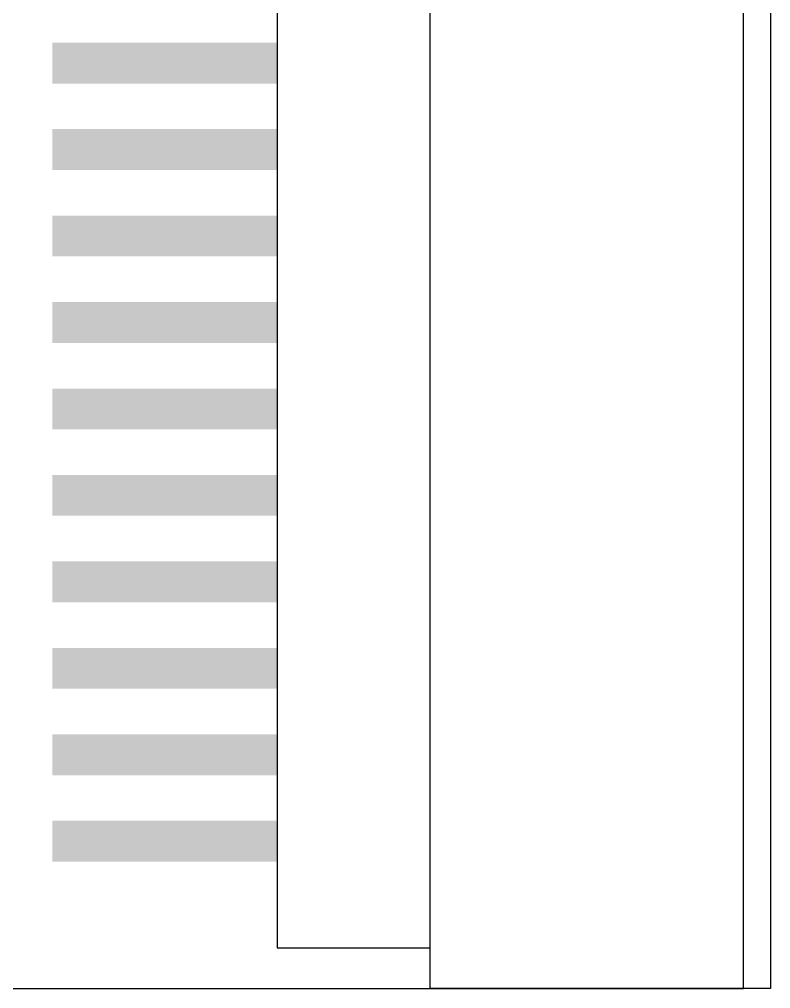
# Model space of a CAD drawing. Extents: x 0 to 97.8, y 0 to 76.4.
# Drawn here: x 75.73 to 97.8, y 0 to 28.47 of the extents above; entities that cross this region are included whole.
import ezdxf

# ---------------------------------------------------------------- set-up
doc = ezdxf.new("R2010")
doc.units = 0
for name, color, linetype in [('20', 30, 'CONTINUOUS'), ('21', 253, 'CONTINUOUS'), ('51', 253, 'CONTINUOUS')]:
    doc.layers.add(name, color=color, linetype=linetype)

# ---------------------------------------------------------------- blocks, each defined once
blk = doc.blocks.new('RECT')
blk.add_solid([(-0.5, -0.5), (0.5, -0.5), (-0.5, 0.5), (0.5, 0.5)])

msp = doc.modelspace()

# ---------------------------------------------------------------- linework, layer by layer
at = {"layer": '20'}
for p, q in [((97, 0), (97, 62)), ((12, 0), (83, 0)), ((83, 0), (97, 0))]:
    msp.add_line(p, q, dxfattribs=at)
at = {"layer": '21'}
for p, q in [((97.8, 62), (97.8, 0)), ((83.3, 60.8), (83.3, 1.2)), ((87.8, 1.2), (87.8, 60.8)), ((83.3, 1.2), (87.8, 1.2)), ((87.8, 0), (87.8, 1.2)), ((97.8, 0), (87.8, 0))]:
    msp.add_line(p, q, dxfattribs=at)

# ---------------------------------------------------------------- block references
at = {"layer": '21', "yscale": 1.2}
for p, xscale in [((79.45, 27.19), 3.5), ((83.05, 27.19), 0.5), ((79.45, 24.65), 3.5), ((83.05, 24.65), 0.5), ((79.45, 22.11), 3.5), ((83.05, 22.11), 0.5), ((79.45, 19.57), 3.5), ((83.05, 19.57), 0.5), ((79.45, 17.03), 3.5), ((83.05, 17.03), 0.5), ((79.45, 14.49), 3.5), ((83.05, 14.49), 0.5), ((79.45, 11.95), 3.5), ((83.05, 11.95), 0.5), ((79.45, 9.41), 3.5), ((83.05, 9.41), 0.5), ((79.45, 6.87), 3.5), ((83.05, 6.87), 0.5), ((79.45, 4.33), 3.5), ((83.05, 4.33), 0.5)]:
    msp.add_blockref('RECT', p, dxfattribs=dict(at, xscale=xscale))
at = {"layer": '51', "yscale": 1.2}
for p in [(77.2, 27.19), (77.2, 24.65), (77.2, 22.11), (77.2, 19.57), (77.2, 17.03), (77.2, 14.49), (77.2, 11.95), (77.2, 9.41), (77.2, 6.87), (77.2, 4.33)]:
    msp.add_blockref('RECT', p, dxfattribs=at)
at = {"layer": '51', "xscale": 1.6, "yscale": 1.2}
for p in [(82, 27.19), (82, 24.65), (82, 22.11), (82, 19.57), (82, 17.03), (82, 14.49), (82, 11.95), (82, 9.41), (82, 6.87), (82, 4.33)]:
    msp.add_blockref('RECT', p, dxfattribs=at)

doc.saveas('drawing.dxf')
